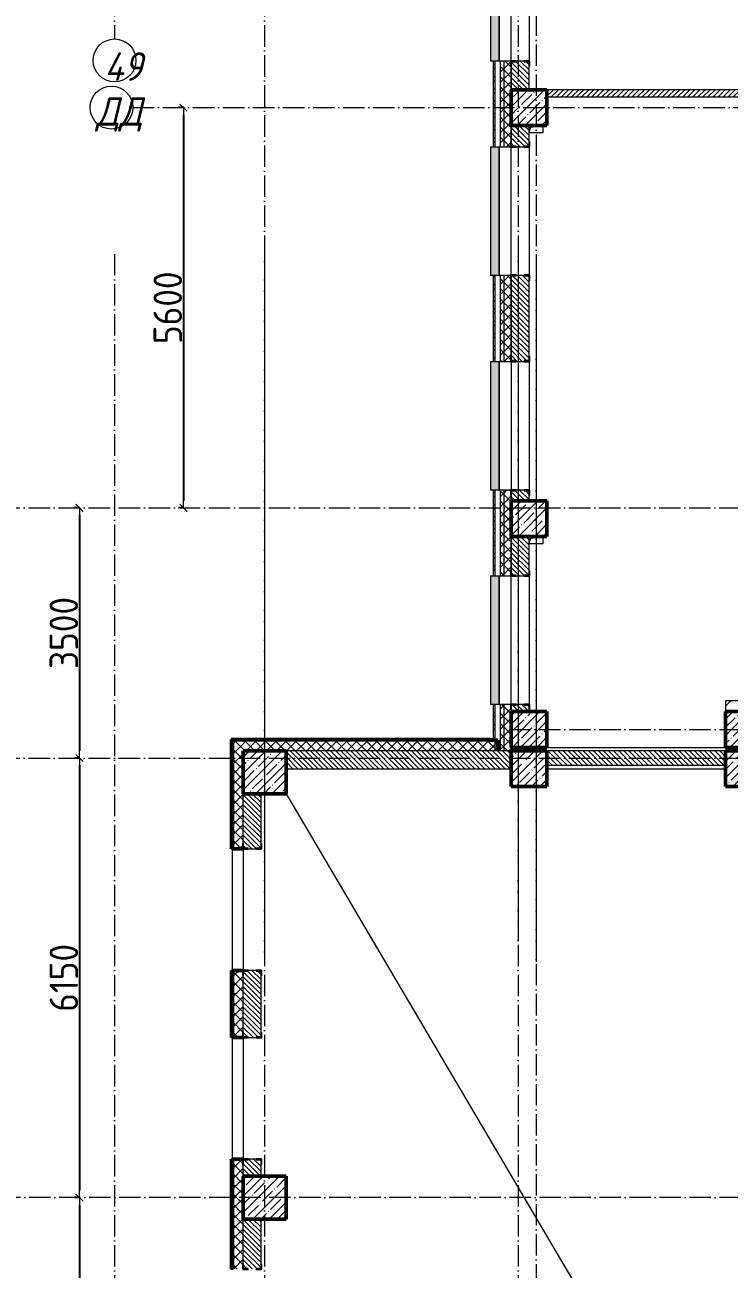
# Model space of a CAD drawing. Header units: millimetres. Extents: x -213536 to 1564669, y -45299 to 942238.
# Drawn here: x 210124 to 219979, y 494697 to 512105 of the extents above; entities that cross this region are included whole.
import ezdxf

# ---------------------------------------------------------------- set-up
doc = ezdxf.new("R2010")
doc.units = ezdxf.units.MM
doc.linetypes.add('50_200_ШТРИХ_1Т_ш5_п1_п1_', pattern=[700, 500, -100, 0, -100])
for name, color, linetype, lineweight in [('A-____-____-DIMS', 7, 'Continuous', 9), ('A-DETL-____-OTLN-4', 7, 'Continuous', 18), ('A-FLOR-____-OTLN', 7, 'Continuous', 9), ('A-GENM-____-MCUT', 7, 'Continuous', 25), ('A-GENM-____-OTLN', 7, 'Continuous', 9), ('A-GENM-____-OTLN-1', 7, 'Continuous', 25), ('A-GLAZ-____-OTLN', 7, 'Continuous', 9), ('A-WALL-____-MCUT', 7, 'Continuous', 13), ('A-WALL-____-MCUT-1', 7, 'Continuous', 9), ('A-WALL-____-MCUT-2', 7, 'Continuous', 50), ('A-WALL-____-MCUT-3', 7, 'Continuous', 9), ('A-WALL-____-OTLN', 7, 'Continuous', 9), ('A-WALL-____-PATT-1', 7, 'Continuous', 9), ('A-WALL-FNSH-MCUT-1', 7, 'Continuous', 9), ('S-COLS-____-MCUT', 7, 'Continuous', 50), ('S-COLS-____-OTLN', 7, 'Continuous', 9), ('S-GRID-____-IDEN', 7, 'Continuous', 9), ('S-GRID-____-OTLN-1', 7, '50_200_ШТРИХ_1Т_ш5_п1_п1_', 9)]:
    doc.layers.add(name, color=color, linetype=linetype, lineweight=lineweight)
doc.layers.add('A-GLAZ-____-OTLN-1', color=7, linetype='Continuous', lineweight=9, true_color=0xc0c0c0)
doc.styles.add('ISOCPEUR_I_9', font='isocpeui.ttf', dxfattribs={"width": 0.9, "height": 250})
doc.styles.add('СПДС', font='isocpeur.ttf', dxfattribs={"width": 0.9})
doc.dimstyles.new('Размера А3', dxfattribs={"dimtxt": 200, "dimasz": 100, "dimexe": 70, "dimexo": 100, "dimgap": 20, "dimtad": 1, "dimdec": 0, "dimrnd": 10, "dimzin": 0, "dimdsep": 46, "dimtxsty": 'СПДС', "dimblk": 'ARROWHEAD_6', "dimcen": 1, "dimclrd": 256, "dimclre": 256, "dimclrt": 256, "dimazin": 0, "dimtfac": 1, "dimtdec": 0, "dimtmove": 2, "dimatfit": 3, "dimfxl": 1, "dimtolj": 1, "dimtzin": 0, "dimarcsym": 0})
pattern_1 = [(45, (-77750, -42681.04), (-114.04925, 114.04925), []), (45, (-77635.95, -42681.04), (-114.04925, 114.04925), [201.613, -40.323, 3.353, -36.97])]
pattern_2 = [(135, (142429.057, 459015.94), (-35.35534, -35.35534), [])]
pattern_3 = [(45, (142429.06, 459015.94), (-70.71068, 70.71068), []), (135, (142429.06, 459015.94), (-70.71068, -70.71068), [])]
pattern_4 = [(45, (-74750, -43231.04), (-114.04925, 114.04925), []), (45, (-74635.95, -43231.04), (-114.04925, 114.04925), [201.613, -40.323, 3.353, -36.97])]
pattern_5 = [(45, (-77750, -43231.04), (-114.04925, 114.04925), []), (45, (-77635.95, -43231.04), (-114.04925, 114.04925), [201.613, -40.323, 3.353, -36.97])]
pattern_6 = [(45, (-74750, -42681.04), (-114.04925, 114.04925), []), (45, (-74635.95, -42681.04), (-114.04925, 114.04925), [201.613, -40.323, 3.353, -36.97])]
pattern_7 = [(45, (142429.06, 459015.94), (-84.85281, 84.85281), [])]

# ---------------------------------------------------------------- blocks, each defined once
blk = doc.blocks.new('BSC_Колонна _Прямоугольная - 500х500-V34-АР1_План отверстий 3 этажа в осях 1-64_Ю-ЯЯ')
at = {"layer": 'S-COLS-____-OTLN'}
h = blk.add_hatch(dxfattribs=at)
h.set_pattern_fill('FP_42', color=256, style=0, pattern_type=2)
h.set_pattern_definition(pattern_1)
h.paths.add_polyline_path([(-250, -250), (250, -250), (250, 250), (-250, 250)], flags=0)
at = {"layer": 'S-COLS-____-MCUT'}
for p, q in [((250, 250), (-250, 250)), ((-250, 250), (-250, -250)), ((250, -250), (250, 250)), ((-250, -250), (250, -250))]:
    blk.add_line(p, q, dxfattribs=at)
blk = doc.blocks.new('BSC_Колонна _Прямоугольная - 500х500-V39-АР1_План отверстий 3 этажа в осях 1-64_Ю-ЯЯ')
at = {"layer": 'S-COLS-____-OTLN'}
h = blk.add_hatch(dxfattribs=at)
h.set_pattern_fill('FP_47', color=256, style=0, pattern_type=2)
h.set_pattern_definition([(315, (-51931.04, 74750), (114.04925, 114.04925), []), (315, (-51931.04, 74635.95), (114.04925, 114.04925), [201.613, -40.323, 3.353, -36.97])])
h.paths.add_polyline_path([(-250, 250), (-250, -250), (250, -250), (250, 250)], flags=0)
at = {"layer": 'S-COLS-____-MCUT'}
for p, q in [((250, 250), (-250, 250)), ((-250, 250), (-250, -250)), ((250, -250), (250, 250)), ((-250, -250), (250, -250))]:
    blk.add_line(p, q, dxfattribs=at)
blk = doc.blocks.new('BSC_Колонна _Прямоугольная - 500х500-V56-АР1_План отверстий 3 этажа в осях 1-64_Ю-ЯЯ')
at = {"layer": 'S-COLS-____-OTLN'}
h = blk.add_hatch(dxfattribs=at)
h.set_pattern_fill('FP_64', color=256, style=0, pattern_type=2)
h.set_pattern_definition(pattern_4)
h.paths.add_polyline_path([(-250, -250), (250, -250), (250, 250), (-250, 250)], flags=0)
at = {"layer": 'S-COLS-____-MCUT'}
for p, q in [((250, 250), (-250, 250)), ((-250, 250), (-250, -250)), ((250, -250), (250, 250)), ((-250, -250), (250, -250))]:
    blk.add_line(p, q, dxfattribs=at)
blk = doc.blocks.new('BSC_Колонна _Прямоугольная - 500х500-V113-АР1_План отверстий 3 этажа в осях 1-64_Ю-ЯЯ')
at = {"layer": 'S-COLS-____-OTLN'}
h = blk.add_hatch(dxfattribs=at)
h.set_pattern_fill('FP_118', color=256, style=0, pattern_type=2)
h.set_pattern_definition([(315, (-46181.04, 74750), (114.04925, 114.04925), []), (315, (-46181.04, 74635.95), (114.04925, 114.04925), [201.613, -40.323, 3.353, -36.97])])
h.paths.add_polyline_path([(-250, 250), (-250, -250), (250, -250), (250, 250)], flags=0)
at = {"layer": 'S-COLS-____-MCUT'}
for p, q in [((250, 250), (-250, 250)), ((-250, 250), (-250, -250)), ((250, -250), (250, 250)), ((-250, -250), (250, -250))]:
    blk.add_line(p, q, dxfattribs=at)
blk = doc.blocks.new('BSC_Колонна _Прямоугольная - 500х500-V118-АР1_План отверстий 3 этажа в осях 1-64_Ю-ЯЯ')
at = {"layer": 'S-COLS-____-OTLN'}
h = blk.add_hatch(dxfattribs=at)
h.set_pattern_fill('FP_123', color=256, style=0, pattern_type=2)
h.set_pattern_definition(pattern_5)
h.paths.add_polyline_path([(-250, -250), (250, -250), (250, 250), (-250, 250)], flags=0)
at = {"layer": 'S-COLS-____-MCUT'}
for p, q in [((250, 250), (-250, 250)), ((-250, 250), (-250, -250)), ((250, -250), (250, 250)), ((-250, -250), (250, -250))]:
    blk.add_line(p, q, dxfattribs=at)
blk = doc.blocks.new('BSC_Колонна _Прямоугольная - 500х500-V119-АР1_План отверстий 3 этажа в осях 1-64_Ю-ЯЯ')
at = {"layer": 'S-COLS-____-OTLN'}
h = blk.add_hatch(dxfattribs=at)
h.set_pattern_fill('FP_124', color=256, style=0, pattern_type=2)
h.set_pattern_definition(pattern_6)
h.paths.add_polyline_path([(-250, -250), (250, -250), (250, 250), (-250, 250), (-250, 12)], flags=0)
at = {"layer": 'S-COLS-____-MCUT'}
for p, q in [((250, 250), (-250, 250)), ((-250, 250), (-250, -250)), ((250, -250), (250, 250)), ((-250, -250), (250, -250))]:
    blk.add_line(p, q, dxfattribs=at)
blk = doc.blocks.new('Фахверк_СКБ_Уголок - 250_2700-27497298-АР1_План отверстий 3 этажа в осях 1-64_Ю-ЯЯ')
at = {"layer": 'A-GENM-____-MCUT'}
for p, q in [((200, 181), (125, 181)), ((125, 181), (125, 106)), ((131, 106), (131, 175)), ((131, 175), (200, 175)), ((200, 175), (200, 181)), ((125, 106), (131, 106)), ((131, -6), (125, -6)), ((125, -6), (125, -81)), ((125, -81), (200, -81)), ((131, -75), (131, -6)), ((200, -75), (131, -75)), ((200, -81), (200, -75))]:
    blk.add_line(p, q, dxfattribs=at)
blk = doc.blocks.new('Фахверк_СКБ_Уголок - 250_2700_1-27501432-АР1_План отверстий 3 этажа в осях 1-64_Ю-ЯЯ')
at = {"layer": 'A-GENM-____-MCUT'}
for p, q in [((200, 181), (125, 181)), ((125, 181), (125, 106)), ((131, 106), (131, 175)), ((131, 175), (200, 175)), ((200, 175), (200, 181)), ((125, 106), (131, 106)), ((131, -6), (125, -6)), ((125, -6), (125, -81)), ((125, -81), (200, -81)), ((131, -75), (131, -6)), ((200, -75), (131, -75)), ((200, -81), (200, -75))]:
    blk.add_line(p, q, dxfattribs=at)
blk = doc.blocks.new('AR_Отверстие прямоугольное _в плите_ - AR_Отверстие прямоугольное _в плите_-V175-АР1_План отверстий 3 этажа в осях 1-64_Ю-ЯЯ')
at = {"layer": 'A-GENM-____-OTLN'}
for p, q in [((-100, -50), (-75, 25)), ((-75, 25), (100, 50)), ((100, -50), (100, 50)), ((-100, -50), (100, -50))]:
    blk.add_line(p, q, dxfattribs=at)
blk = doc.blocks.new('Отлив_СКБ - Отлив витража_120_НВФ-31885689-АР1_План отверстий 3 этажа в осях 1-64_Ю-ЯЯ')
at = {"layer": 'A-GLAZ-____-OTLN-1'}
for points in [[(1800, 2), (1800, 120), (0, 120), (0, 2), (737, 2)], [(1800, 0), (1800, 2), (0, 2), (0, 0), (737, 0)]]:
    blk.add_hatch(color=256, dxfattribs=at).paths.add_polyline_path(points, flags=0)
at = {"layer": 'A-GLAZ-____-OTLN'}
for p, q in [((0, 83), (0, 120)), ((1800, 120), (0, 120)), ((0, 2), (1800, 2)), ((1800, 120), (1800, 83)), ((1800, 0), (0, 0))]:
    blk.add_line(p, q, dxfattribs=at)
blk = doc.blocks.new('Стены 10 - Стены 4-31628020-АР1_План отверстий 3 этажа в осях 1-64_Ю-ЯЯ')
at = {"layer": 'A-WALL-____-MCUT'}
for p, q in [((23850, 9731), (23800, 9731)), ((23800, 9731), (23800, 9711)), ((23800, 9711), (23850, 9711)), ((23850, 9711), (23850, 9731))]:
    blk.add_line(p, q, dxfattribs=at)
blk = doc.blocks.new('Ось сетки - Круг_Ø6_00__ISO-2_5_0_9K_-25732049-АР1_План отверстий 3 этажа в осях 1-64_Ю-ЯЯ')
at = {"layer": 'S-GRID-____-IDEN'}
blk.add_circle((0, 0), 3, dxfattribs=at)
blk = doc.blocks.new('BSC_Колонна _Прямоугольная - 600х600-25984397-АР1_План отверстий 3 этажа в осях 1-64_А-ГГ')
at = {"layer": 'S-COLS-____-OTLN'}
h = blk.add_hatch(dxfattribs=at)
h.set_pattern_fill('FP_47', color=256, style=0, pattern_type=2)
h.set_pattern_definition([(45, (-71050, -42631.04), (-114.04925, 114.04925), []), (45, (-70935.95, -42631.04), (-114.04925, 114.04925), [201.613, -40.323, 3.353, -36.97])])
h.paths.add_polyline_path([(-300, -300), (300, -300), (300, 300), (-300, 300)], flags=0)
at = {"layer": 'S-COLS-____-MCUT'}
for p, q in [((300, 300), (-300, 300)), ((-300, 300), (-300, -300)), ((300, -300), (300, 300)), ((-300, -300), (300, -300))]:
    blk.add_line(p, q, dxfattribs=at)
blk = doc.blocks.new('BSC_Колонна _Прямоугольная - 600х600-V14-АР1_План отверстий 3 этажа в осях 1-64_А-ГГ')
at = {"layer": 'S-COLS-____-OTLN'}
h = blk.add_hatch(dxfattribs=at)
h.set_pattern_fill('FP_50', color=256, style=0, pattern_type=2)
h.set_pattern_definition([(315, (-36681.04, 71050), (114.04925, 114.04925), []), (315, (-36681.04, 70935.95), (114.04925, 114.04925), [201.613, -40.323, 3.353, -36.97])])
h.paths.add_polyline_path([(-300, 300), (-300, -300), (300, -300), (300, 300)], flags=0)
at = {"layer": 'S-COLS-____-MCUT'}
for p, q in [((300, 300), (-300, 300)), ((-300, 300), (-300, -300)), ((300, -300), (300, 300)), ((-300, -300), (300, -300))]:
    blk.add_line(p, q, dxfattribs=at)
blk = doc.blocks.new('BSC_Колонна _Прямоугольная - 500х500-V21-АР1_План отверстий 3 этажа в осях 1-64_А-ГГ')
at = {"layer": 'S-COLS-____-OTLN'}
h = blk.add_hatch(dxfattribs=at)
h.set_pattern_fill('FP_58', color=256, style=0, pattern_type=2)
h.set_pattern_definition(pattern_1)
h.paths.add_polyline_path([(-250, -250), (250, -250), (250, 250), (-250, 250)], flags=0)
at = {"layer": 'S-COLS-____-MCUT'}
for p, q in [((250, 250), (-250, 250)), ((-250, 250), (-250, -250)), ((250, -250), (250, 250)), ((-250, -250), (250, -250))]:
    blk.add_line(p, q, dxfattribs=at)
blk = doc.blocks.new('BSC_Колонна _Прямоугольная - 500х500-V87-АР1_План отверстий 3 этажа в осях 1-64_А-ГГ')
at = {"layer": 'S-COLS-____-OTLN'}
h = blk.add_hatch(dxfattribs=at)
h.set_pattern_fill('FP_124', color=256, style=0, pattern_type=2)
h.set_pattern_definition(pattern_4)
h.paths.add_polyline_path([(-250, -250), (250, -250), (250, 250), (-250, 250)], flags=0)
at = {"layer": 'S-COLS-____-MCUT'}
for p, q in [((250, 250), (-250, 250)), ((-250, 250), (-250, -250)), ((250, -250), (250, 250)), ((-250, -250), (250, -250))]:
    blk.add_line(p, q, dxfattribs=at)
blk = doc.blocks.new('BSC_Колонна _Прямоугольная - 500х500-V142-АР1_План отверстий 3 этажа в осях 1-64_А-ГГ')
at = {"layer": 'S-COLS-____-OTLN'}
h = blk.add_hatch(dxfattribs=at)
h.set_pattern_fill('FP_165', color=256, style=0, pattern_type=2)
h.set_pattern_definition(pattern_5)
h.paths.add_polyline_path([(-250, -250), (250, -250), (250, 250), (-250, 250)], flags=0)
at = {"layer": 'S-COLS-____-MCUT'}
for p, q in [((250, 250), (-250, 250)), ((-250, 250), (-250, -250)), ((250, -250), (250, 250)), ((-250, -250), (250, -250))]:
    blk.add_line(p, q, dxfattribs=at)
blk = doc.blocks.new('BSC_Колонна _Прямоугольная - 500х500-V143-АР1_План отверстий 3 этажа в осях 1-64_А-ГГ')
at = {"layer": 'S-COLS-____-OTLN'}
h = blk.add_hatch(dxfattribs=at)
h.set_pattern_fill('FP_166', color=256, style=0, pattern_type=2)
h.set_pattern_definition(pattern_6)
h.paths.add_polyline_path([(-250, -250), (250, -250), (250, 250), (-250, 250)], flags=0)
at = {"layer": 'S-COLS-____-MCUT'}
for p, q in [((250, 250), (-250, 250)), ((-250, 250), (-250, -250)), ((250, -250), (250, 250)), ((-250, -250), (250, -250))]:
    blk.add_line(p, q, dxfattribs=at)
blk = doc.blocks.new('Фахверк_СКБ_Уголок - 250_3380-27498580-АР1_План отверстий 3 этажа в осях 1-64_А-ГГ')
at = {"layer": 'A-GENM-____-MCUT'}
for p, q in [((200, 181), (125, 181)), ((125, 181), (125, 106)), ((131, 106), (131, 175)), ((131, 175), (200, 175)), ((200, 175), (200, 181)), ((125, 106), (131, 106)), ((131, -6), (125, -6)), ((125, -6), (125, -81)), ((125, -81), (200, -81)), ((131, -75), (131, -6)), ((200, -75), (131, -75)), ((200, -81), (200, -75))]:
    blk.add_line(p, q, dxfattribs=at)
blk = doc.blocks.new('Стены 10 - Стены 4-31628020-АР1_План отверстий 3 этажа в осях 1-64_А-ГГ')
at = {"layer": 'A-WALL-____-MCUT-3'}
for p, q in [((23850, 9731), (23800, 9731)), ((23800, 9731), (23800, 9711)), ((23800, 9711), (23850, 9711)), ((23850, 9711), (23850, 9731))]:
    blk.add_line(p, q, dxfattribs=at)
blk = doc.blocks.new('ARROWHEAD_6')
at = {"color": 0, "linetype": 'Continuous'}
for p, q in [((0, 0), (-1, 0)), ((-0.5, -0.5), (0.5, 0.5))]:
    blk.add_line(p, q, dxfattribs=at)
blk = doc.blocks.new('*D2893')
at = {"layer": 'A-____-____-DIMS', "lineweight": -2, "transparency": 16777216}
for p, q in [((212350, 510947), (212274, 510947)), ((212344, 510847), (212344, 505447)), ((212350, 505347), (212274, 505347))]:
    blk.add_line(p, q, dxfattribs=at)
at = {"layer": 'Defpoints', "color": 0, "lineweight": 50, "transparency": 16777216}
for p in [(212450, 510947), (212344, 505347), (212450, 505347)]:
    blk.add_point(p, dxfattribs=at)
at = {"layer": 'A-____-____-DIMS', "lineweight": -2, "transparency": 16777216, "xscale": 100, "yscale": 100, "zscale": 100}
for p, rotation in [((212344, 510947), 90), ((212344, 505347), 270)]:
    blk.add_blockref('ARROWHEAD_6', p, dxfattribs=dict(at, rotation=rotation))
at = {"layer": 'A-____-____-DIMS', "transparency": 16777216, "insert": (212124, 508147), "char_height": 400, "attachment_point": 5, "rotation": 90, "style": 'СПДС'}
blk.add_mtext('\\A1;5600', dxfattribs=at)
blk = doc.blocks.new('*D2894')
at = {"layer": 'A-____-____-DIMS', "lineweight": -2, "transparency": 16777216}
for p, q in [((210895, 505347), (210819, 505347)), ((210889, 505247), (210889, 501947)), ((210895, 501847), (210819, 501847))]:
    blk.add_line(p, q, dxfattribs=at)
at = {"layer": 'Defpoints', "color": 0, "lineweight": 50, "transparency": 16777216}
for p in [(210995, 505347), (210889, 501847), (210995, 501847)]:
    blk.add_point(p, dxfattribs=at)
at = {"layer": 'A-____-____-DIMS', "lineweight": -2, "transparency": 16777216, "xscale": 100, "yscale": 100, "zscale": 100}
for p, rotation in [((210889, 505347), 90), ((210889, 501847), 270)]:
    blk.add_blockref('ARROWHEAD_6', p, dxfattribs=dict(at, rotation=rotation))
at = {"layer": 'A-____-____-DIMS', "transparency": 16777216, "insert": (210669, 503597), "char_height": 400, "attachment_point": 5, "rotation": 90, "style": 'СПДС'}
blk.add_mtext('\\A1;3500', dxfattribs=at)
blk = doc.blocks.new('*D2895')
at = {"layer": 'A-____-____-DIMS', "lineweight": -2, "transparency": 16777216}
for p, q in [((210895, 501847), (210819, 501847)), ((210889, 501747), (210889, 495797)), ((210895, 495697), (210819, 495697))]:
    blk.add_line(p, q, dxfattribs=at)
at = {"layer": 'Defpoints', "color": 0, "lineweight": 50, "transparency": 16777216}
for p in [(210995, 501847), (210889, 495697), (210995, 495697)]:
    blk.add_point(p, dxfattribs=at)
at = {"layer": 'A-____-____-DIMS', "lineweight": -2, "transparency": 16777216, "xscale": 100, "yscale": 100, "zscale": 100}
for p, rotation in [((210889, 501847), 90), ((210889, 495697), 270)]:
    blk.add_blockref('ARROWHEAD_6', p, dxfattribs=dict(at, rotation=rotation))
at = {"layer": 'A-____-____-DIMS', "transparency": 16777216, "insert": (210669, 498772), "char_height": 400, "attachment_point": 5, "rotation": 90, "style": 'СПДС'}
blk.add_mtext('\\A1;6150', dxfattribs=at)
blk = doc.blocks.new('*D2896')
at = {"layer": 'A-____-____-DIMS', "lineweight": -2, "transparency": 16777216}
for p, q in [((210895, 495697), (210819, 495697)), ((210889, 495597), (210889, 489797)), ((210895, 489697), (210819, 489697))]:
    blk.add_line(p, q, dxfattribs=at)
at = {"layer": 'Defpoints', "color": 0, "lineweight": 50, "transparency": 16777216}
for p in [(210995, 495697), (210889, 489697), (210995, 489697)]:
    blk.add_point(p, dxfattribs=at)
at = {"layer": 'A-____-____-DIMS', "lineweight": -2, "transparency": 16777216, "xscale": 100, "yscale": 100, "zscale": 100}
for p, rotation in [((210889, 495697), 90), ((210889, 489697), 270)]:
    blk.add_blockref('ARROWHEAD_6', p, dxfattribs=dict(at, rotation=rotation))
at = {"layer": 'A-____-____-DIMS', "transparency": 16777216, "insert": (210669, 492697), "char_height": 400, "attachment_point": 5, "rotation": 90, "style": 'СПДС'}
blk.add_mtext('\\A1;6000', dxfattribs=at)

msp = doc.modelspace()

# ---------------------------------------------------------------- hatches: boundary and pattern name
at = {"layer": 'A-WALL-____-PATT-1'}
h = msp.add_hatch(dxfattribs=at)
h.set_pattern_fill('FP_4', color=256, style=0, pattern_type=2)
h.set_pattern_definition(pattern_3)
h.paths.add_polyline_path([(216829.1, 501947), (216829.1, 502597), (216779.1, 502597), (216779.1, 501947)], flags=0)
h.paths.add_polyline_path([(216779.1, 504397), (216829.1, 504397), (216829.1, 505597), (216779.1, 505597), (216779.1, 504938)], flags=0)
h.paths.add_polyline_path([(216779.1, 507397), (216829.1, 507397), (216829.1, 508597), (216779.1, 508597), (216779.1, 508167)], flags=0)
h.paths.add_polyline_path([(216779.1, 510397), (216829.1, 510397), (216829.1, 511597), (216779.1, 511597), (216779.1, 510588.7)], flags=0)
h.paths.add_polyline_path([(216829.1, 513397), (216829.1, 514197), (216779.1, 514197), (216779.1, 513397)], flags=0)
h = msp.add_hatch(dxfattribs=at)
h.set_pattern_fill('FP_4', color=256, style=0, pattern_type=2)
h.set_pattern_definition(pattern_3)
h.paths.add_polyline_path([(216829.1, 501947), (216929.1, 501947), (216929.1, 502522), (216923.1, 502522), (216923.1, 502597), (216829.1, 502597), (216829.1, 501997)], flags=0)
h.paths.add_polyline_path([(216923.1, 504397), (216923.1, 504472), (216929.1, 504472), (216929.1, 505522), (216923.1, 505522), (216923.1, 505597), (216829.1, 505597), (216829.1, 504397)], flags=0)
h.paths.add_polyline_path([(216923.1, 507397), (216923.1, 507472), (216929.1, 507472), (216929.1, 508528), (216923.1, 508528), (216923.1, 508597), (216829.1, 508597), (216829.1, 507397)], flags=0)
h.paths.add_polyline_path([(216923.1, 510397), (216923.1, 510472), (216929.1, 510472), (216929.1, 511522), (216923.1, 511522), (216923.1, 511597), (216829.1, 511597), (216829.1, 510397)], flags=0)
h.paths.add_polyline_path([(216923.1, 513397), (216923.1, 513472), (216929.1, 513472), (216929.1, 514197), (216829.1, 514197), (216829.1, 513397)], flags=0)
h = msp.add_hatch(dxfattribs=at)
h.set_pattern_fill('FP_6', color=256, style=0, pattern_type=2)
h.set_pattern_definition([(45, (142429.06, 459015.94), (-85.53659, 85.53659), []), (45, (142486.08, 459015.94), (-85.53659, 85.53659), [])])
h.paths.add_polyline_path([(216699.1, 502117), (216699.1, 502597), (216679.1, 502597), (216679.1, 502117)], flags=0)
h.paths.add_polyline_path([(216679.1, 504397), (216699.1, 504397), (216699.1, 505597), (216679.1, 505597), (216679.1, 504938)], flags=0)
h.paths.add_polyline_path([(216699.1, 507397), (216699.1, 508597), (216679.1, 508597), (216679.1, 507397)], flags=0)
h.paths.add_polyline_path([(216699.1, 510397), (216699.1, 511597), (216679.1, 511597), (216679.1, 510397)], flags=0)
h.paths.add_polyline_path([(216699.1, 513397), (216699.1, 513957), (216679.1, 513957), (216679.1, 513397)], flags=0)
h = msp.add_hatch(dxfattribs=at)
h.set_pattern_fill('FP_9', color=256, style=0, pattern_type=2)
h.set_pattern_definition(pattern_2)
h.paths.add_polyline_path([(217179.1, 511197), (217179.1, 511591), (217110.1, 511591), (217110.1, 511597), (216998.1, 511597), (216998.1, 511591), (216929.1, 511591), (216929.1, 511197)], flags=0)
h.paths.add_polyline_path([(216998.1, 513397), (217110.1, 513397), (217110.1, 513403), (217179.1, 513403), (217179.1, 513647), (216929.1, 513647), (216929.1, 513403), (216998.1, 513403)], flags=0)
h = msp.add_hatch(dxfattribs=at)
h.set_pattern_fill('FP_8', color=256, style=0, pattern_type=2)
h.set_pattern_definition([(45, (142429.057, 459015.94), (-35.35534, 35.35534), [])])
h.paths.add_polyline_path([(224329.1, 511097), (224329.1, 511197), (224125.1, 511197), (224125.1, 511189.4), (224083.6, 511189.4), (224083.6, 511104.6), (224125.1, 511104.6), (224125.1, 511097)], flags=0)
h.paths.add_polyline_path([(222883.1, 511097), (222883.1, 511104.6), (222924.6, 511104.6), (222924.6, 511189.4), (222883.1, 511189.4), (222883.1, 511197), (220229.1, 511197), (220229.1, 511194), (220182.1, 511194), (220182.1, 511100), (220229.1, 511100), (220229.1, 511097)], flags=0)
h.paths.add_polyline_path([(220179.1, 511097), (220179.1, 511197), (217429.1, 511197), (217429.1, 511097), (218416, 511097)], flags=0)
h = msp.add_hatch(dxfattribs=at)
h.set_pattern_fill('FP_9', color=256, style=0, pattern_type=2)
h.set_pattern_definition(pattern_2)
h.paths.add_polyline_path([(216998.1, 505447), (217179.1, 505447), (217179.1, 505591), (217110.1, 505591), (217110.1, 505597), (216998.1, 505597), (216998.1, 505591), (216929.1, 505591), (216929.1, 505447)], flags=0)
h.paths.add_polyline_path([(217110.1, 507397), (217110.1, 507403), (217179.1, 507403), (217179.1, 508597), (216929.1, 508597), (216929.1, 507403), (216998.1, 507403), (216998.1, 507397)], flags=0)
h.paths.add_polyline_path([(217110.1, 510397), (217110.1, 510403), (217179.1, 510403), (217179.1, 510697), (216929.1, 510697), (216929.1, 510403), (216998.1, 510403), (216998.1, 510397)], flags=0)
h = msp.add_hatch(dxfattribs=at)
h.set_pattern_fill('FP_9', color=256, style=0, pattern_type=2)
h.set_pattern_definition(pattern_2)
h.paths.add_polyline_path([(216998.1, 502497), (217179.1, 502497), (217179.1, 502591), (217110.1, 502591), (217110.1, 502597), (216998.1, 502597), (216998.1, 502591), (216929.1, 502591), (216929.1, 502497)], flags=0)
h.paths.add_polyline_path([(216998.1, 504397), (217110.1, 504397), (217110.1, 504403), (217179.1, 504403), (217179.1, 504947), (216929.1, 504947), (216929.1, 504403), (216998.1, 504403)], flags=0)
h = msp.add_hatch(dxfattribs=at)
h.set_pattern_fill('FP_7', color=256, style=0, pattern_type=2)
h.set_pattern_definition(pattern_7)
h.paths.add_polyline_path([(220029.1, 502497), (220029.1, 502647), (219929.1, 502647), (219929.1, 502497)], flags=0)
h = msp.add_hatch(dxfattribs=at)
h.set_pattern_fill('FP_4', color=256, style=0, pattern_type=2)
h.set_pattern_definition(pattern_7)
h.paths.add_polyline_path([(220029.1, 502497), (220029.1, 502647), (219929.1, 502647), (219929.1, 502497)], flags=0)
h = msp.add_hatch(dxfattribs=at)
h.set_pattern_fill('FP_4', color=256, style=0, pattern_type=2)
h.set_pattern_definition(pattern_3)
h.paths.add_polyline_path([(216743.7, 501947), (216743.7, 502097), (213029.1, 502097), (213029.1, 501947), (216648.5, 501947)], flags=0)
h = msp.add_hatch(dxfattribs=at)
h.set_pattern_fill('FP_1', color=256, style=0, pattern_type=2)
h.set_pattern_definition(pattern_3)
h.paths.add_polyline_path([(216743.7, 501947), (216743.7, 502097), (213029.1, 502097), (213029.1, 501947), (216648.9, 501947)], flags=0)
h = msp.add_hatch(dxfattribs=at)
h.set_pattern_fill('FP_1', color=256, style=0, pattern_type=2)
h.set_pattern_definition(pattern_3)
h.paths.add_polyline_path([(213029.1, 471347), (213179.1, 471347), (213179.1, 472642), (213173.1, 472642), (213173.1, 472717), (213029.1, 472717)], flags=0)
h.paths.add_polyline_path([(213114, 474417), (213173.1, 474417), (213173.1, 474492), (213179.1, 474492), (213179.1, 475282), (213173.1, 475282), (213173.1, 475357), (213029.1, 475357), (213029.1, 474417)], flags=0)
h.paths.add_polyline_path([(213114, 477057), (213173.1, 477057), (213173.1, 477132), (213179.1, 477132), (213179.1, 478522), (213173.1, 478522), (213173.1, 478597), (213029.1, 478597), (213029.1, 477057)], flags=0)
h.paths.add_polyline_path([(213114, 480297), (213173.1, 480297), (213173.1, 480372), (213179.1, 480372), (213179.1, 481162), (213173.1, 481162), (213173.1, 481237), (213029.1, 481237), (213029.1, 480297)], flags=0)
h.paths.add_polyline_path([(213114, 482937), (213173.1, 482937), (213173.1, 483012), (213179.1, 483012), (213179.1, 484402), (213173.1, 484402), (213173.1, 484477), (213029.1, 484477), (213029.1, 482937)], flags=0)
h.paths.add_polyline_path([(213029.1, 486177), (213173.1, 486177), (213173.1, 486252), (213179.1, 486252), (213179.1, 487042), (213173.1, 487042), (213173.1, 487117), (213029.1, 487117)], flags=0)
h.paths.add_polyline_path([(213029.1, 488817), (213173.1, 488817), (213173.1, 488892), (213179.1, 488892), (213179.1, 490282), (213173.1, 490282), (213173.1, 490357), (213029.1, 490357)], flags=0)
h.paths.add_polyline_path([(213029.1, 492057), (213173.1, 492057), (213173.1, 492132), (213179.1, 492132), (213179.1, 492922), (213173.1, 492922), (213173.1, 492997), (213029.1, 492997)], flags=0)
h.paths.add_polyline_path([(213173.1, 494697), (213173.1, 494772), (213179.1, 494772), (213179.1, 496162), (213173.1, 496162), (213173.1, 496237), (213029.1, 496237), (213029.1, 494697), (213114, 494697)], flags=0)
h.paths.add_polyline_path([(213173.1, 497937), (213173.1, 498012), (213179.1, 498012), (213179.1, 498802), (213173.1, 498802), (213173.1, 498877), (213029.1, 498877), (213029.1, 497937), (213114, 497937)], flags=0)
h.paths.add_polyline_path([(213173.1, 500577), (213173.1, 500652), (213179.1, 500652), (213179.1, 501947), (213029.1, 501947), (213029.1, 500577), (213114, 500577)], flags=0)
h = msp.add_hatch(dxfattribs=at)
h.set_pattern_fill('FP_9', color=256, style=0, pattern_type=2)
h.set_pattern_definition(pattern_2)
h.paths.add_polyline_path([(216929.1, 501697), (216929.1, 501947), (213779.1, 501947), (213779.1, 501697), (216648.5, 501697)], flags=0)
h = msp.add_hatch(dxfattribs=at)
h.set_pattern_fill('FP_6', color=256, style=0, pattern_type=2)
h.set_pattern_definition(pattern_2)
h.paths.add_polyline_path([(216929.1, 501697), (216929.1, 501947), (213779.1, 501947), (213779.1, 501697), (216648.9, 501697)], flags=0)
h = msp.add_hatch(dxfattribs=at)
h.set_pattern_fill('FP_9', color=256, style=0, pattern_type=2)
h.set_pattern_definition(pattern_2)
h.paths.add_polyline_path([(219929.1, 501747), (219929.1, 501947), (217429.1, 501947), (217429.1, 501747), (218416, 501747)], flags=0)
h = msp.add_hatch(dxfattribs=at)
h.set_pattern_fill('FP_6', color=256, style=0, pattern_type=2)
h.set_pattern_definition(pattern_2)
h.paths.add_polyline_path([(219929.1, 501747), (219929.1, 501947), (217429.1, 501947), (217429.1, 501747), (218416.3, 501747)], flags=0)
h = msp.add_hatch(dxfattribs=at)
h.set_pattern_fill('FP_6', color=256, style=0, pattern_type=2)
h.set_pattern_definition(pattern_2)
h.paths.add_polyline_path([(213248.1, 495997), (213429.1, 495997), (213429.1, 496231), (213360.1, 496231), (213360.1, 496237), (213248.1, 496237), (213248.1, 496231), (213179.1, 496231), (213179.1, 495997)], flags=0)
h.paths.add_polyline_path([(213248.1, 497937), (213360.1, 497937), (213360.1, 497943), (213429.1, 497943), (213429.1, 498871), (213360.1, 498871), (213360.1, 498877), (213248.1, 498877), (213248.1, 498871), (213179.1, 498871), (213179.1, 497943), (213248.1, 497943)], flags=0)
h.paths.add_polyline_path([(213360.1, 500577), (213360.1, 500583), (213429.1, 500583), (213429.1, 501347), (213179.1, 501347), (213179.1, 500583), (213248.1, 500583), (213248.1, 500577)], flags=0)
h = msp.add_hatch(dxfattribs=at)
h.set_pattern_fill('FP_6', color=256, style=0, pattern_type=2)
h.set_pattern_definition(pattern_2)
h.paths.add_polyline_path([(213360.1, 489997), (213429.1, 489997), (213429.1, 490351), (213360.1, 490351), (213360.1, 490357), (213248.1, 490357), (213248.1, 490351), (213179.1, 490351), (213179.1, 489997)], flags=0)
h.paths.add_polyline_path([(213360.1, 492057), (213360.1, 492063), (213429.1, 492063), (213429.1, 492991), (213360.1, 492991), (213360.1, 492997), (213248.1, 492997), (213248.1, 492991), (213179.1, 492991), (213179.1, 492063), (213248.1, 492063), (213248.1, 492057)], flags=0)
h.paths.add_polyline_path([(213360.1, 494697), (213360.1, 494703), (213429.1, 494703), (213429.1, 495397), (213179.1, 495397), (213179.1, 494703), (213248.1, 494703), (213248.1, 494697)], flags=0)

# ---------------------------------------------------------------- linework, layer by layer
at = {"layer": 'A-DETL-____-OTLN-4'}
msp.add_line((213779.1, 501347), (231179.1, 471847), dxfattribs=at)
at = {"layer": 'A-FLOR-____-OTLN'}
for p, q in [((217429.1, 501997), (219929.1, 501997)), ((217429.1, 501997), (219929.1, 501997)), ((217429.1, 501697), (219929.1, 501697)), ((217429.1, 501697), (219929.1, 501697))]:
    msp.add_line(p, q, dxfattribs=at)
at = {"layer": 'A-WALL-____-MCUT'}
for p, q in [((216699.1, 511597), (216699.1, 510397)), ((216923.1, 511597), (216699.1, 511597)), ((217110.1, 511597), (216998.1, 511597)), ((217179.1, 511197), (217179.1, 511522)), ((217179.1, 510472), (217179.1, 510697)), ((216699.1, 510397), (216923.1, 510397)), ((216998.1, 510397), (217110.1, 510397)), ((216699.1, 508597), (216699.1, 507397)), ((216923.1, 508597), (216699.1, 508597)), ((217110.1, 508597), (216998.1, 508597)), ((217179.1, 507472), (217179.1, 508528)), ((216699.1, 507397), (216923.1, 507397)), ((216998.1, 507397), (217110.1, 507397)), ((216699.1, 505597), (216699.1, 504397)), ((216923.1, 505597), (216699.1, 505597)), ((217110.1, 505597), (216998.1, 505597)), ((217179.1, 505447), (217179.1, 505522)), ((217179.1, 504472), (217179.1, 504947)), ((216699.1, 504397), (216923.1, 504397)), ((216998.1, 504397), (217110.1, 504397)), ((216699.1, 502597), (216699.1, 501947)), ((216923.1, 502597), (216699.1, 502597)), ((217110.1, 502597), (216998.1, 502597)), ((217179.1, 502497), (217179.1, 502522)), ((216929.1, 501947), (213779.1, 501947)), ((216929.1, 501947), (216929.1, 501997)), ((219929.1, 501947), (217429.1, 501947)), ((213779.1, 501697), (216929.1, 501697)), ((217429.1, 501747), (219929.1, 501747))]:
    msp.add_line(p, q, dxfattribs=at)
at = {"layer": 'A-WALL-____-MCUT-1'}
for p, q in [((216779.1, 510397), (216779.1, 511597)), ((216829.1, 510397), (216829.1, 511597)), ((216929.1, 511522), (216929.1, 511197)), ((216929.1, 511197), (216929.1, 511522)), ((216929.1, 510472), (216929.1, 510697)), ((216929.1, 510697), (216929.1, 510472)), ((216779.1, 507397), (216779.1, 508597)), ((216829.1, 507397), (216829.1, 508597)), ((216929.1, 507472), (216929.1, 508528)), ((216929.1, 508528), (216929.1, 507472)), ((216779.1, 504397), (216779.1, 505597)), ((216829.1, 504397), (216829.1, 505597)), ((216929.1, 505447), (216929.1, 505522)), ((216929.1, 505522), (216929.1, 505447)), ((216929.1, 504472), (216929.1, 504947)), ((216929.1, 504947), (216929.1, 504472)), ((216779.1, 501947), (216779.1, 502597)), ((216829.1, 501947), (216829.1, 502597)), ((216929.1, 502497), (216929.1, 502522)), ((216929.1, 502522), (216929.1, 502497)), ((216629.1, 502109), (213017.1, 502109)), ((216629.1, 502104), (213022.1, 502104)), ((216743.7, 502097), (216629.1, 502097)), ((216743.7, 501947), (216743.7, 502097))]:
    msp.add_line(p, q, dxfattribs=at)
at = {"layer": 'A-WALL-____-MCUT-2'}
for p, q in [((216629.1, 502109), (213017.1, 502109)), ((213017.1, 502109), (213017.1, 500577)), ((216629.1, 502104), (213022.1, 502104)), ((213022.1, 502104), (213022.1, 500577)), ((213029.1, 502097), (213029.1, 500577)), ((216743.7, 502097), (216629.1, 502097)), ((216743.7, 501947), (216743.7, 502097)), ((213029.1, 500577), (213173.1, 500577)), ((213017.1, 498877), (213017.1, 497937)), ((213022.1, 498877), (213022.1, 497937)), ((213029.1, 498877), (213029.1, 497937)), ((213173.1, 498877), (213029.1, 498877)), ((213029.1, 497937), (213173.1, 497937)), ((213017.1, 496237), (213017.1, 494697)), ((213022.1, 496237), (213022.1, 494697)), ((213029.1, 496237), (213029.1, 494697)), ((213173.1, 496237), (213029.1, 496237))]:
    msp.add_line(p, q, dxfattribs=at)
at = {"layer": 'A-WALL-____-MCUT-3'}
for p, q in [((216929.1, 501947), (213779.1, 501947)), ((216929.1, 501947), (216929.1, 501997)), ((219929.1, 501947), (217429.1, 501947)), ((213779.1, 501697), (216929.1, 501697)), ((217429.1, 501747), (219929.1, 501747)), ((213179.1, 500652), (213179.1, 501347)), ((213429.1, 500652), (213429.1, 501347)), ((213248.1, 500577), (213360.1, 500577)), ((213179.1, 498012), (213179.1, 498802)), ((213360.1, 498877), (213248.1, 498877)), ((213429.1, 498012), (213429.1, 498802)), ((213248.1, 497937), (213360.1, 497937)), ((213179.1, 495997), (213179.1, 496162)), ((213360.1, 496237), (213248.1, 496237)), ((213429.1, 495997), (213429.1, 496162)), ((213179.1, 494772), (213179.1, 495397)), ((213429.1, 494772), (213429.1, 495397))]:
    msp.add_line(p, q, dxfattribs=at)
at = {"layer": 'A-WALL-____-OTLN'}
for p, q in [((216929.1, 511597), (216929.1, 513397)), ((217179.1, 513397), (217179.1, 511597)), ((216929.1, 508603), (216929.1, 510397)), ((217179.1, 510397), (217179.1, 508603)), ((216929.1, 507397), (216929.1, 505597)), ((217179.1, 507397), (217179.1, 505597)), ((216929.1, 502597), (216929.1, 504397)), ((217179.1, 504397), (217179.1, 502597)), ((213029.1, 498877), (213029.1, 500577)), ((213179.1, 500577), (213179.1, 498877)), ((213029.1, 496237), (213029.1, 497937)), ((213179.1, 497937), (213179.1, 496237))]:
    msp.add_line(p, q, dxfattribs=at)
at = {"layer": 'A-WALL-FNSH-MCUT-1'}
for p, q in [((216699.1, 511597), (216679.1, 511597)), ((216679.1, 511597), (216679.1, 510397)), ((220179.1, 511197), (217429.1, 511197)), ((217429.1, 511097), (220179.1, 511097)), ((216679.1, 510397), (216699.1, 510397)), ((216699.1, 510397), (216699.1, 510397)), ((216699.1, 508597), (216679.1, 508597)), ((216679.1, 508597), (216679.1, 507397)), ((216679.1, 507397), (216699.1, 507397)), ((216699.1, 507397), (216699.1, 507397)), ((216699.1, 505597), (216679.1, 505597)), ((216679.1, 505597), (216679.1, 504397)), ((216679.1, 504397), (216699.1, 504397)), ((216699.1, 502597), (216679.1, 502597)), ((216679.1, 502597), (216679.1, 502117)), ((219929.1, 502647), (219929.1, 502497)), ((220829.1, 502647), (219929.1, 502647)), ((219929.1, 502647), (219929.1, 502497)), ((220829.1, 502647), (219929.1, 502647)), ((216629.1, 502117), (213009.1, 502117)), ((216629.1, 502117), (213009.1, 502117)), ((213009.1, 502117), (213009.1, 500577)), ((213029.1, 502097), (216629.1, 502097)), ((213029.1, 502097), (216629.1, 502097)), ((213029.1, 500577), (213029.1, 502097)), ((216629.1, 502097), (216629.1, 502117)), ((216629.1, 502097), (216629.1, 502117)), ((216679.1, 502117), (216699.1, 502117)), ((216679.1, 502117), (216699.1, 502117)), ((213009.1, 500577), (213029.1, 500577)), ((213029.1, 498877), (213009.1, 498877)), ((213009.1, 498877), (213009.1, 497937)), ((213029.1, 497937), (213029.1, 498877)), ((213009.1, 497937), (213029.1, 497937)), ((213029.1, 496237), (213009.1, 496237)), ((213009.1, 496237), (213009.1, 494697)), ((213029.1, 494697), (213029.1, 496237)), ((213009.1, 494697), (213029.1, 494697))]:
    msp.add_line(p, q, dxfattribs=at)
at = {"layer": 'S-GRID-____-OTLN-1', "color": 251, "ltscale": 0.6, "true_color": 0x636466}
for p, q in [((211379.1, 549908.8), (211379.1, 511907.5)), ((213479.1, 549908.8), (213479.1, 498997)), ((217029.1, 549908.8), (217029.1, 499287.2)), ((217279.1, 549640.6), (217279.1, 498997)), ((211635.6, 510947), (246503.5, 510947)), ((211379.1, 508896.9), (211379.1, 454533.3)), ((213479.1, 508896.9), (213479.1, 454705.9)), ((217029.1, 508896.9), (217029.1, 470347)), ((217279.1, 508628.7), (217279.1, 470347)), ((209755.8, 505347), (232747.8, 505347)), ((216901.4, 502247), (246363.6, 502247)), ((216901.4, 502247), (246363.6, 502247)), ((209755.8, 501847), (246503.5, 501847)), ((232747.8, 495697), (209755.8, 495697))]:
    msp.add_line(p, q, dxfattribs=at)

# ---------------------------------------------------------------- block references
at = {"layer": 'A-GENM-____-OTLN'}
for p in [(217279.1, 510647), (217279.1, 504897)]:
    msp.add_blockref('AR_Отверстие прямоугольное _в плите_ - AR_Отверстие прямоугольное _в плите_-V175-АР1_План отверстий 3 этажа в осях 1-64_Ю-ЯЯ', p, dxfattribs=at)
at = {"layer": 'A-GENM-____-OTLN-1'}
for name, p, rotation in [('Фахверк_СКБ_Уголок - 250_2700-27497298-АР1_План отверстий 3 этажа в осях 1-64_Ю-ЯЯ', (217004.1, 511722), 269.9999999999999), ('Фахверк_СКБ_Уголок - 250_2700-27497298-АР1_План отверстий 3 этажа в осях 1-64_Ю-ЯЯ', (217104.1, 510272), 89.99999999999991), ('Фахверк_СКБ_Уголок - 250_2700-27497298-АР1_План отверстий 3 этажа в осях 1-64_Ю-ЯЯ', (217004.1, 508728), 269.9999999999999), ('Фахверк_СКБ_Уголок - 250_2700-27497298-АР1_План отверстий 3 этажа в осях 1-64_Ю-ЯЯ', (217104.1, 507272), 89.99999999999991), ('Фахверк_СКБ_Уголок - 250_2700_1-27501432-АР1_План отверстий 3 этажа в осях 1-64_Ю-ЯЯ', (217004.1, 505722), 269.9999999999999), ('Фахверк_СКБ_Уголок - 250_2700-27497298-АР1_План отверстий 3 этажа в осях 1-64_Ю-ЯЯ', (217104.1, 504272), 89.99999999999991), ('Фахверк_СКБ_Уголок - 250_2700_1-27501432-АР1_План отверстий 3 этажа в осях 1-64_Ю-ЯЯ', (217004.1, 502722), 269.9999999999999), ('Фахверк_СКБ_Уголок - 250_3380-27498580-АР1_План отверстий 3 этажа в осях 1-64_А-ГГ', (213354.1, 500452), 89.99999999999991), ('Фахверк_СКБ_Уголок - 250_3380-27498580-АР1_План отверстий 3 этажа в осях 1-64_А-ГГ', (213254.1, 499002), 269.9999999999999), ('Фахверк_СКБ_Уголок - 250_3380-27498580-АР1_План отверстий 3 этажа в осях 1-64_А-ГГ', (213354.1, 497812), 89.99999999999991), ('Фахверк_СКБ_Уголок - 250_3380-27498580-АР1_План отверстий 3 этажа в осях 1-64_А-ГГ', (213254.1, 496362), 269.9999999999999), ('Фахверк_СКБ_Уголок - 250_3380-27498580-АР1_План отверстий 3 этажа в осях 1-64_А-ГГ', (213354.1, 494572), 89.99999999999991)]:
    msp.add_blockref(name, p, dxfattribs=dict(at, rotation=rotation))
at = {"layer": 'A-GLAZ-____-OTLN', "rotation": 90}
for p in [(216762.1, 511597), (216762.1, 508597), (216762.1, 505597), (216762.1, 502597)]:
    msp.add_blockref('Отлив_СКБ - Отлив витража_120_НВФ-31885689-АР1_План отверстий 3 этажа в осях 1-64_Ю-ЯЯ', p, dxfattribs=at)
at = {"layer": 'A-WALL-____-OTLN'}
for name in ['Стены 10 - Стены 4-31628020-АР1_План отверстий 3 этажа в осях 1-64_Ю-ЯЯ', 'Стены 10 - Стены 4-31628020-АР1_План отверстий 3 этажа в осях 1-64_А-ГГ']:
    msp.add_blockref(name, (192829.1, 492385.9), dxfattribs=at)
at = {"layer": 'S-COLS-____-OTLN', "rotation": 89.9999999999999}
for name, p in [('BSC_Колонна _Прямоугольная - 500х500-V39-АР1_План отверстий 3 этажа в осях 1-64_Ю-ЯЯ', (217179.1, 510947)), ('BSC_Колонна _Прямоугольная - 500х500-V113-АР1_План отверстий 3 этажа в осях 1-64_Ю-ЯЯ', (217179.1, 505197)), ('BSC_Колонна _Прямоугольная - 600х600-V14-АР1_План отверстий 3 этажа в осях 1-64_А-ГГ', (213479.1, 495697))]:
    msp.add_blockref(name, p, dxfattribs=at)
at = {"layer": 'S-COLS-____-OTLN'}
for name, p in [('BSC_Колонна _Прямоугольная - 500х500-V56-АР1_План отверстий 3 этажа в осях 1-64_Ю-ЯЯ', (217179.1, 502247)), ('BSC_Колонна _Прямоугольная - 500х500-V87-АР1_План отверстий 3 этажа в осях 1-64_А-ГГ', (217179.1, 502247)), ('BSC_Колонна _Прямоугольная - 500х500-V118-АР1_План отверстий 3 этажа в осях 1-64_Ю-ЯЯ', (220179.1, 502247)), ('BSC_Колонна _Прямоугольная - 500х500-V142-АР1_План отверстий 3 этажа в осях 1-64_А-ГГ', (220179.1, 502247)), ('BSC_Колонна _Прямоугольная - 600х600-25984397-АР1_План отверстий 3 этажа в осях 1-64_А-ГГ', (213479.1, 501647)), ('BSC_Колонна _Прямоугольная - 500х500-V119-АР1_План отверстий 3 этажа в осях 1-64_Ю-ЯЯ', (217179.1, 501697)), ('BSC_Колонна _Прямоугольная - 500х500-V143-АР1_План отверстий 3 этажа в осях 1-64_А-ГГ', (217179.1, 501697)), ('BSC_Колонна _Прямоугольная - 500х500-V34-АР1_План отверстий 3 этажа в осях 1-64_Ю-ЯЯ', (220179.1, 501697)), ('BSC_Колонна _Прямоугольная - 500х500-V21-АР1_План отверстий 3 этажа в осях 1-64_А-ГГ', (220179.1, 501697))]:
    msp.add_blockref(name, p, dxfattribs=at)
at = {"layer": 'S-GRID-____-IDEN', "xscale": 99.99999999999993, "yscale": 99.99999999999993, "zscale": 99.99999999999993}
for p, rotation in [((211379.1, 511607.5), 180), ((211335.6, 510947), 269.9999999999995)]:
    msp.add_blockref('Ось сетки - Круг_Ø6_00__ISO-2_5_0_9K_-25732049-АР1_План отверстий 3 этажа в осях 1-64_Ю-ЯЯ', p, dxfattribs=dict(at, rotation=rotation))

# ---------------------------------------------------------------- texts
at = {"layer": 'S-GRID-____-IDEN', "char_height": 400, "attachment_point": 1, "style": 'ISOCPEUR_I_9'}
for s, insert, width in [('49', (211235.7, 511721.5), 425.696), ('ДД', (211121.5, 511093.6), 505.063)]:
    msp.add_mtext(s, dxfattribs=dict(at, insert=insert, width=width))

# ---------------------------------------------------------------- dimensions: what is measured, and where the dimension line sits
at = {"layer": 'A-____-____-DIMS'}
for base, p1, p2, picture, middle in [((212344.4, 505347), (212450.5, 510947), (212450.5, 505347), '*D2893', (212124.4, 508147)), ((210889.4, 501847), (210995.5, 505347), (210995.5, 501847), '*D2894', (210669.4, 503597)), ((210889.4, 495697), (210995.5, 501847), (210995.5, 495697), '*D2895', (210669.4, 498772)), ((210889.4, 489697), (210995.5, 495697), (210995.5, 489697), '*D2896', (210669.4, 492697))]:
    dim = msp.add_linear_dim(base=base, p1=p1, p2=p2, angle=90, dimstyle='Размера А3', override={"dimtxt": 400}, dxfattribs=at)
    dim.commit()
    dim.dimension.update_dxf_attribs({"geometry": picture, "text_midpoint": middle})

doc.saveas('drawing.dxf')
